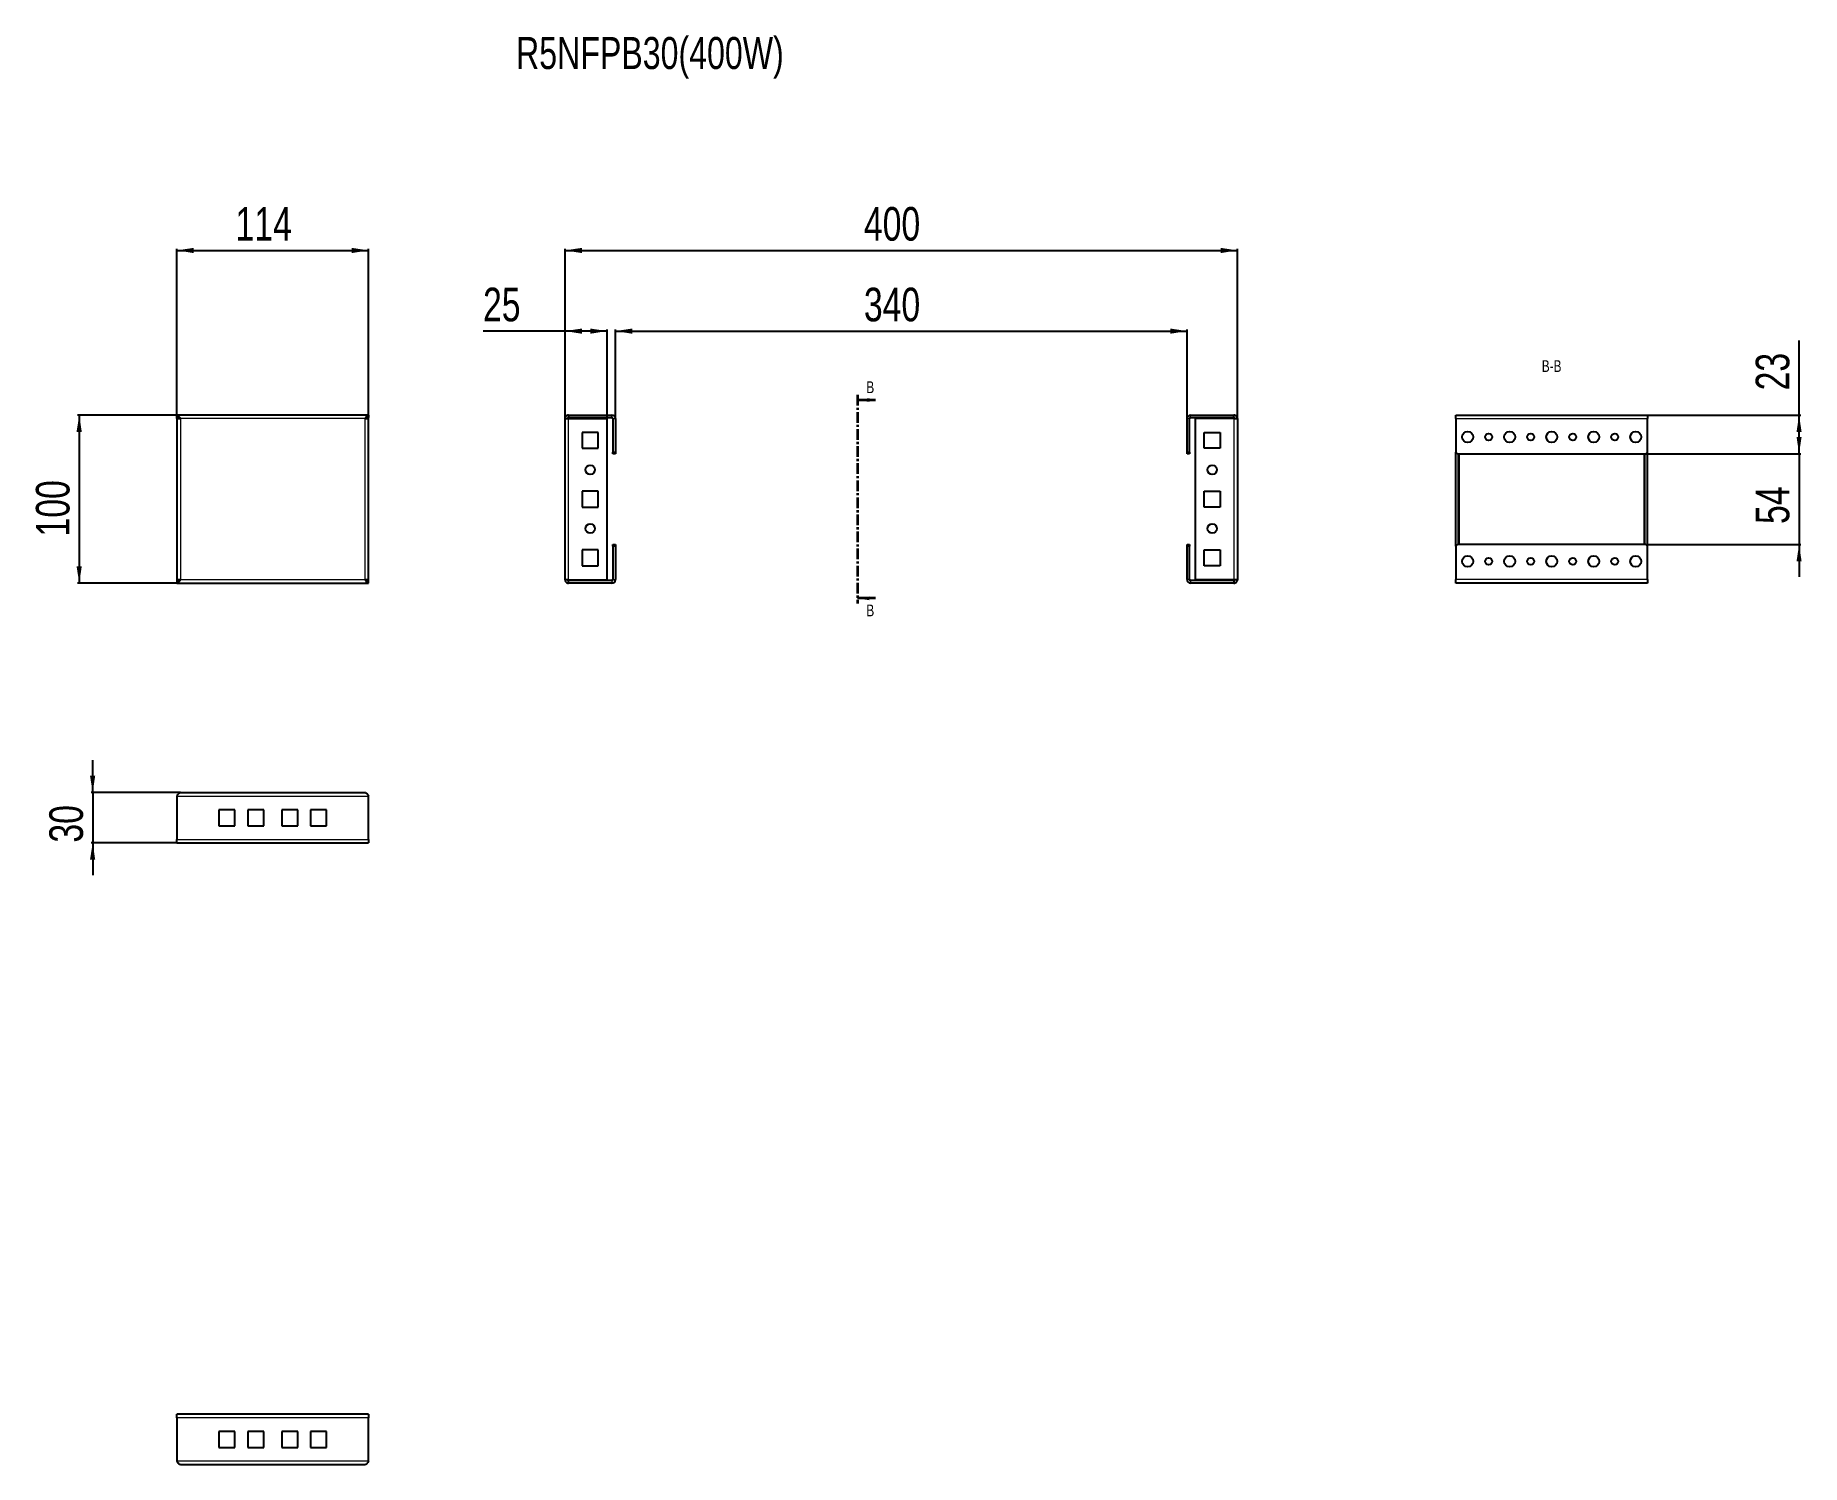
# Model space of a CAD drawing. Header units: millimetres. Extents: x 36 to 1087, y -292 to 559.
import ezdxf

# ---------------------------------------------------------------- set-up
doc = ezdxf.new("R2010")
doc.units = ezdxf.units.MM
doc.linetypes.add('CENTER', pattern=[10.16, 6.35, -1.27, 1.27, -1.27])
doc.layers.add('FORMAT', color=7, linetype='Continuous')
doc.styles.add('SLDTEXTSTYLE0', font='TXT', dxfattribs={"width": 0.75})
doc.dimstyles.new('SLDDIMSTYLE0', dxfattribs={"dimtxt": 20, "dimasz": 10, "dimexe": 0, "dimexo": 0.0625, "dimgap": 5, "dimtad": 2, "dimdec": 1, "dimrnd": 1e-09, "dimzin": 12, "dimdsep": 46, "dimtxsty": 'SLDTEXTSTYLE0', "dimsah": 1, "dimcen": 0.09, "dimadec": 0, "dimazin": 3, "dimtfac": 1, "dimtofl": 0, "dimtmove": 0, "dimatfit": 3, "dimfxl": 0, "dimfrac": 2, "dimtolj": 1, "dimtzin": 12, "dimarcsym": 0})
doc.dimstyles.new('SLDDIMSTYLE1', dxfattribs={"dimtxt": 20, "dimasz": 10, "dimexe": 0, "dimexo": 0.0625, "dimgap": 5, "dimtad": 2, "dimdec": 1, "dimrnd": 1e-09, "dimzin": 12, "dimdsep": 46, "dimtxsty": 'SLDTEXTSTYLE0', "dimsah": 1, "dimcen": 0.09, "dimadec": 0, "dimazin": 3, "dimtfac": 1, "dimtmove": 0, "dimatfit": 0, "dimfxl": 0, "dimfrac": 2, "dimtolj": 1, "dimtzin": 12, "dimarcsym": 0})

# ---------------------------------------------------------------- blocks, each defined once
blk = doc.blocks.new('_D')
at = {"layer": 'FORMAT'}
for p, q in [((120.2, 330.6), (120.2, 431.6)), ((234.2, 330.6), (234.2, 431.6)), ((120.2, 430.6), (234.2, 430.6))]:
    blk.add_line(p, q, dxfattribs=at)
for points in [[(120.2, 430.6), (130.2, 429), (130.2, 432.1)], [(234.2, 430.6), (224.2, 432.1), (224.2, 429)]]:
    blk.add_solid(points, dxfattribs=at)
at = {"layer": 'FORMAT', "insert": (155.1, 456.4), "char_height": 20, "attachment_point": 1, "style": 'SLDTEXTSTYLE0'}
blk.add_mtext('114', dxfattribs=at)
blk = doc.blocks.new('_D_1')
at = {"layer": 'FORMAT'}
for p, q in [((120.2, 332.6), (61.1, 332.6)), ((62.1, 332.6), (62.1, 232.6)), ((120.2, 232.6), (61.1, 232.6))]:
    blk.add_line(p, q, dxfattribs=at)
for points in [[(62.1, 332.6), (60.5, 322.6), (63.6, 322.6)], [(62.1, 232.6), (63.6, 242.6), (60.5, 242.6)]]:
    blk.add_solid(points, dxfattribs=at)
at = {"layer": 'FORMAT', "insert": (36.3, 260.4), "char_height": 20, "attachment_point": 1, "rotation": 90, "style": 'SLDTEXTSTYLE0'}
blk.add_mtext('100', dxfattribs=at)
blk = doc.blocks.new('_D_2')
at = {"layer": 'FORMAT'}
for p, q in [((351.1, 330.5), (351.1, 431.6)), ((751.1, 330.5), (751.1, 431.6)), ((351.1, 430.6), (751.1, 430.6))]:
    blk.add_line(p, q, dxfattribs=at)
for points in [[(351.1, 430.6), (361.1, 429), (361.1, 432.1)], [(751.1, 430.6), (741.1, 432.1), (741.1, 429)]]:
    blk.add_solid(points, dxfattribs=at)
at = {"layer": 'FORMAT', "insert": (528.9, 456.4), "char_height": 20, "attachment_point": 1, "style": 'SLDTEXTSTYLE0'}
blk.add_mtext('400', dxfattribs=at)
blk = doc.blocks.new('_D_3')
at = {"layer": 'FORMAT'}
for p, q in [((381.1, 330.5), (381.1, 383.6)), ((381.1, 382.6), (721.1, 382.6)), ((721.1, 330.5), (721.1, 383.6))]:
    blk.add_line(p, q, dxfattribs=at)
for points in [[(381.1, 382.6), (391.1, 381), (391.1, 384.1)], [(721.1, 382.6), (711.1, 384.1), (711.1, 381)]]:
    blk.add_solid(points, dxfattribs=at)
at = {"layer": 'FORMAT', "insert": (528.9, 408.4), "char_height": 20, "attachment_point": 1, "style": 'SLDTEXTSTYLE0'}
blk.add_mtext('340', dxfattribs=at)
blk = doc.blocks.new('_D_4')
at = {"layer": 'FORMAT'}
for p, q in [((351.1, 382.6), (302.3, 382.6)), ((351.1, 330.5), (351.1, 383.6)), ((376.1, 382.6), (351.1, 382.6)), ((376.1, 330.6), (376.1, 383.6))]:
    blk.add_line(p, q, dxfattribs=at)
for points in [[(351.1, 382.6), (361.1, 381), (361.1, 384.1)], [(376.1, 382.6), (366.1, 384.1), (366.1, 381)]]:
    blk.add_solid(points, dxfattribs=at)
at = {"layer": 'FORMAT', "insert": (302.3, 408.4), "char_height": 20, "attachment_point": 1, "style": 'SLDTEXTSTYLE0'}
blk.add_mtext('25', dxfattribs=at)
blk = doc.blocks.new('_D_5')
at = {"layer": 'FORMAT'}
for p, q in [((70.1, 108), (70.1, 127.3)), ((122.3, 108), (69.1, 108)), ((70.1, 108), (70.1, 78)), ((120.2, 78), (69.1, 78)), ((70.1, 78), (70.1, 58.8))]:
    blk.add_line(p, q, dxfattribs=at)
for points in [[(70.1, 108), (71.6, 118), (68.5, 118)], [(70.1, 78), (68.5, 68), (71.6, 68)]]:
    blk.add_solid(points, dxfattribs=at)
at = {"layer": 'FORMAT', "insert": (44.3, 78.2), "char_height": 20, "attachment_point": 1, "rotation": 90, "style": 'SLDTEXTSTYLE0'}
blk.add_mtext('30', dxfattribs=at)
blk = doc.blocks.new('_D_6')
at = {"layer": 'FORMAT'}
for p, q in [((1085.2, 309.6), (1085.2, 328.8)), ((994, 309.6), (1086.2, 309.6)), ((1085.2, 309.6), (1085.2, 255.6)), ((994, 255.6), (1086.2, 255.6)), ((1085.2, 255.6), (1085.2, 236.3))]:
    blk.add_line(p, q, dxfattribs=at)
for points in [[(1085.2, 309.6), (1086.7, 319.6), (1083.7, 319.6)], [(1085.2, 255.6), (1083.7, 245.6), (1086.7, 245.6)]]:
    blk.add_solid(points, dxfattribs=at)
at = {"layer": 'FORMAT', "insert": (1059.4, 267.8), "char_height": 20, "attachment_point": 1, "rotation": 90, "style": 'SLDTEXTSTYLE0'}
blk.add_mtext('54', dxfattribs=at)
blk = doc.blocks.new('_D_7')
at = {"layer": 'FORMAT'}
for p, q in [((1085.2, 332.6), (1085.2, 376.9)), ((995, 332.6), (1086.2, 332.6)), ((1085.2, 309.6), (1085.2, 332.6)), ((994, 309.6), (1086.2, 309.6))]:
    blk.add_line(p, q, dxfattribs=at)
for points in [[(1085.2, 332.6), (1083.7, 322.6), (1086.7, 322.6)], [(1085.2, 309.6), (1086.7, 319.6), (1083.7, 319.6)]]:
    blk.add_solid(points, dxfattribs=at)
at = {"layer": 'FORMAT', "insert": (1059.4, 347.3), "char_height": 20, "attachment_point": 1, "rotation": 90, "style": 'SLDTEXTSTYLE0'}
blk.add_mtext('23', dxfattribs=at)

msp = doc.modelspace()

# ---------------------------------------------------------------- linework, layer by layer
at = {"color": 7, "linetype": 'CENTER', "lineweight": 35}
msp.add_line((525.05, 344.57), (525.05, 220.56), dxfattribs=at)
at = {"color": 7, "linetype": 'Continuous', "lineweight": 35}
for p, q in [((535.69, 341.57), (525.05, 341.57)), ((535.69, 223.56), (525.05, 223.56))]:
    msp.add_line(p, q, dxfattribs=at)
at = {"color": 7, "linetype": 'Continuous', "lineweight": 25}
for p, q in [((234.22, 332.57), (120.22, 332.57)), ((120.22, 331.07), (120.22, 332.57)), ((120.22, 331.07), (120.22, 330.57)), ((120.22, 330.57), (120.22, 234.57)), ((120.22, 330.57), (121.72, 330.57)), ((234.22, 330.57), (232.72, 330.57)), ((234.22, 332.57), (234.22, 331.07)), ((234.22, 330.57), (234.22, 331.07)), ((234.22, 234.57), (234.22, 330.57)), ((351.09, 234.67), (351.09, 330.47)), ((353.19, 332.57), (353.19, 331.07)), ((353.19, 332.57), (378.99, 332.57)), ((353.19, 331.07), (378.99, 331.07)), ((353.19, 330.57), (376.09, 330.57)), ((376.09, 234.57), (376.09, 330.57)), ((379.59, 330.47), (379.59, 310.57)), ((381.09, 330.47), (381.09, 310.57)), ((721.09, 310.57), (721.09, 330.47)), ((722.59, 310.57), (722.59, 330.47)), ((723.19, 332.57), (748.99, 332.57)), ((723.19, 331.07), (748.99, 331.07)), ((726.09, 234.57), (726.09, 330.57)), ((748.99, 330.57), (726.09, 330.57)), ((748.99, 331.07), (748.99, 332.57)), ((751.09, 330.47), (751.09, 234.67)), ((881.04, 332.57), (995.04, 332.57)), ((881.04, 330.47), (881.04, 332.57)), ((881.04, 330.47), (881.04, 310.57)), ((995.04, 332.57), (995.04, 330.47)), ((995.04, 310.57), (995.04, 330.47)), ((361.34, 322.32), (361.34, 312.82)), ((370.84, 322.32), (361.34, 322.32)), ((370.84, 312.82), (370.84, 322.32)), ((731.34, 322.32), (740.84, 322.32)), ((731.34, 312.82), (731.34, 322.32)), ((740.84, 322.32), (740.84, 312.82)), ((361.34, 312.82), (370.84, 312.82)), ((379.59, 310.57), (381.09, 310.57)), ((379.59, 309.57), (379.59, 310.57)), ((381.09, 309.57), (379.59, 309.57)), ((381.09, 310.57), (381.09, 309.57)), ((721.09, 310.57), (722.59, 310.57)), ((721.09, 309.57), (721.09, 310.57)), ((722.59, 309.57), (721.09, 309.57)), ((722.59, 310.57), (722.59, 309.57)), ((740.84, 312.82), (731.34, 312.82)), ((881.04, 310.57), (882.04, 309.57)), ((881.04, 254.57), (881.04, 310.57)), ((882.04, 309.57), (994.04, 309.57)), ((882.54, 255.57), (882.54, 309.57)), ((993.54, 255.57), (993.54, 309.57)), ((994.04, 309.57), (995.04, 310.57)), ((995.04, 254.57), (995.04, 310.57)), ((361.34, 287.32), (361.34, 277.82)), ((370.84, 287.32), (361.34, 287.32)), ((370.84, 277.82), (370.84, 287.32)), ((731.34, 287.32), (740.84, 287.32)), ((731.34, 277.82), (731.34, 287.32)), ((740.84, 287.32), (740.84, 277.82)), ((361.34, 277.82), (370.84, 277.82)), ((740.84, 277.82), (731.34, 277.82)), ((370.84, 252.32), (361.34, 252.32)), ((361.34, 252.32), (361.34, 242.82)), ((370.84, 242.82), (370.84, 252.32)), ((379.59, 254.57), (379.59, 255.57)), ((379.59, 255.57), (381.09, 255.57)), ((379.59, 254.57), (379.59, 234.67)), ((381.09, 254.57), (379.59, 254.57)), ((381.09, 255.57), (381.09, 254.57)), ((381.09, 254.57), (381.09, 234.67)), ((721.09, 255.57), (722.59, 255.57)), ((721.09, 254.57), (721.09, 255.57)), ((721.09, 234.67), (721.09, 254.57)), ((722.59, 254.57), (721.09, 254.57)), ((722.59, 255.57), (722.59, 254.57)), ((722.59, 234.67), (722.59, 254.57)), ((731.34, 252.32), (740.84, 252.32)), ((731.34, 242.82), (731.34, 252.32)), ((740.84, 252.32), (740.84, 242.82)), ((882.04, 255.57), (881.04, 254.57)), ((881.04, 254.57), (881.04, 234.67)), ((994.04, 255.57), (882.04, 255.57)), ((995.04, 254.57), (994.04, 255.57)), ((995.04, 234.67), (995.04, 254.57)), ((361.34, 242.82), (370.84, 242.82)), ((740.84, 242.82), (731.34, 242.82)), ((121.72, 234.57), (120.22, 234.57)), ((120.22, 234.57), (120.22, 234.07)), ((120.22, 234.07), (120.22, 232.57)), ((120.22, 232.57), (234.22, 232.57)), ((232.72, 234.57), (234.22, 234.57)), ((234.22, 234.07), (234.22, 234.57)), ((234.22, 232.57), (234.22, 234.07)), ((353.19, 234.57), (376.09, 234.57)), ((353.19, 232.57), (353.19, 234.07)), ((378.99, 234.07), (353.19, 234.07)), ((378.99, 232.57), (353.19, 232.57)), ((748.99, 234.07), (723.19, 234.07)), ((748.99, 232.57), (723.19, 232.57)), ((748.99, 234.57), (726.09, 234.57)), ((748.99, 234.07), (748.99, 232.57)), ((881.04, 232.57), (881.04, 234.67)), ((995.04, 232.57), (881.04, 232.57)), ((995.04, 234.67), (995.04, 232.57)), ((120.22, 105.92), (120.22, 80.12)), ((122.32, 108.02), (232.12, 108.02)), ((234.22, 80.12), (234.22, 105.92)), ((145.22, 97.77), (145.22, 88.27)), ((154.72, 97.77), (145.22, 97.77)), ((154.72, 88.27), (154.72, 97.77)), ((162.37, 97.77), (162.37, 88.27)), ((171.87, 97.77), (162.37, 97.77)), ((171.87, 88.27), (171.87, 97.77)), ((182.57, 97.77), (182.57, 88.27)), ((192.07, 97.77), (182.57, 97.77)), ((192.07, 88.27), (192.07, 97.77)), ((199.72, 97.77), (199.72, 88.27)), ((209.22, 97.77), (199.72, 97.77)), ((209.22, 88.27), (209.22, 97.77)), ((145.22, 88.27), (154.72, 88.27)), ((162.37, 88.27), (171.87, 88.27)), ((182.57, 88.27), (192.07, 88.27)), ((199.72, 88.27), (209.22, 88.27)), ((120.22, 78.02), (120.22, 80.12)), ((120.22, 78.02), (234.22, 78.02)), ((234.22, 80.12), (234.22, 78.02)), ((234.22, -261.98), (120.22, -261.98)), ((120.22, -264.08), (120.22, -261.98)), ((234.22, -261.98), (234.22, -264.08)), ((120.22, -264.08), (120.22, -289.88)), ((154.72, -272.23), (145.22, -272.23)), ((145.22, -272.23), (145.22, -281.73)), ((154.72, -281.73), (154.72, -272.23)), ((171.87, -272.23), (162.37, -272.23)), ((162.37, -272.23), (162.37, -281.73)), ((171.87, -281.73), (171.87, -272.23)), ((192.07, -272.23), (182.57, -272.23)), ((182.57, -272.23), (182.57, -281.73)), ((192.07, -281.73), (192.07, -272.23)), ((209.22, -272.23), (199.72, -272.23)), ((199.72, -272.23), (199.72, -281.73)), ((209.22, -281.73), (209.22, -272.23)), ((234.22, -289.88), (234.22, -264.08)), ((145.22, -281.73), (154.72, -281.73)), ((162.37, -281.73), (171.87, -281.73)), ((182.57, -281.73), (192.07, -281.73)), ((199.72, -281.73), (209.22, -281.73)), ((232.12, -291.98), (122.32, -291.98))]:
    msp.add_line(p, q, dxfattribs=at)
at = {"color": 8, "linetype": 'Continuous', "lineweight": 18}
for p, q in [((232.12, 330.47), (122.32, 330.47)), ((122.32, 330.47), (122.32, 234.67)), ((232.12, 234.67), (232.12, 330.47)), ((353.19, 234.57), (353.19, 330.57)), ((378.99, 331.07), (378.99, 332.57)), ((379.59, 330.47), (381.09, 330.47)), ((722.59, 330.47), (721.09, 330.47)), ((723.19, 331.07), (723.19, 332.57)), ((748.99, 330.57), (748.99, 234.57)), ((881.04, 330.47), (995.04, 330.47)), ((883.14, 255.57), (883.14, 309.57)), ((992.94, 309.57), (992.94, 255.57)), ((122.32, 234.67), (232.12, 234.67)), ((378.99, 234.07), (378.99, 232.57)), ((379.59, 234.67), (381.09, 234.67)), ((722.59, 234.67), (721.09, 234.67)), ((723.19, 234.07), (723.19, 232.57)), ((995.04, 234.67), (881.04, 234.67)), ((120.22, 105.92), (234.22, 105.92)), ((120.22, 80.12), (234.22, 80.12)), ((234.22, -264.08), (120.22, -264.08)), ((234.22, -289.88), (120.22, -289.88))]:
    msp.add_line(p, q, dxfattribs=at)
at = {"color": 7, "linetype": 'Continuous', "lineweight": 25}
for centre, radius in [((888.04, 319.57), 3.25), ((900.54, 319.57), 2.1), ((913.04, 319.57), 3.25), ((925.54, 319.57), 2.1), ((938.04, 319.57), 3.25), ((950.54, 319.57), 2.1), ((963.04, 319.57), 3.25), ((975.54, 319.57), 2.1), ((988.04, 319.57), 3.25), ((366.09, 300.07), 2.75), ((736.09, 300.07), 2.75), ((366.09, 265.07), 2.75), ((736.09, 265.07), 2.75), ((888.04, 245.57), 3.25), ((900.54, 245.57), 2.1), ((913.04, 245.57), 3.25), ((925.54, 245.57), 2.1), ((938.04, 245.57), 3.25), ((950.54, 245.57), 2.1), ((963.04, 245.57), 3.25), ((975.54, 245.57), 2.1), ((988.04, 245.57), 3.25)]:
    msp.add_circle(centre, radius, dxfattribs=at)
for centre, radius, start, end in [((378.99, 330.47), 2.1, 0, 90), ((378.99, 330.47), 0.6, 0, 90), ((723.19, 330.47), 2.1, 90, 180), ((723.19, 330.47), 0.6, 90, 180), ((378.99, 234.67), 2.1, 270, 0), ((378.99, 234.67), 0.6, 270, 0), ((723.19, 234.67), 2.1, 180, 270), ((723.19, 234.67), 0.6, 180, 270)]:
    msp.add_arc(centre, radius, start, end, dxfattribs=at)
for points, knots in [([(122.32, 330.47), (122.14, 330.75), (121.78, 331.31), (121.25, 332.01), (120.73, 332.48), (120.38, 332.54), (120.22, 332.57)], [0, 0, 0, 0, 0.2547527, 0.5096447, 0.7645377, 1, 1, 1, 1]), ([(122.32, 330.47), (122.14, 330.55), (121.77, 330.71), (121.08, 330.98), (120.56, 331.03), (120.22, 331.07)], [0, 0, 0, 0, 0.2598775, 0.5197391, 1, 1, 1, 1]), ([(751.09, 330.47), (751.06, 330.75), (750.99, 331.31), (750.49, 332.01), (749.79, 332.48), (749.25, 332.54), (748.99, 332.57)], [0, 0, 0, 0, 0.2547527, 0.5096447, 0.7645377, 1, 1, 1, 1]), ([(749.59, 330.47), (749.58, 330.55), (749.56, 330.71), (749.37, 330.98), (749.14, 331.03), (748.99, 331.07)], [0, 0, 0, 0, 0.2598775, 0.5197391, 1, 1, 1, 1]), ([(232.12, 108.02), (232.3, 107.99), (232.65, 107.92), (233.19, 107.42), (233.71, 106.72), (234.06, 106.18), (234.22, 105.92)], [0, 0, 0, 0, 0.2547527, 0.5096447, 0.7645377, 1, 1, 1, 1]), ([(122.32, -291.98), (122.14, -291.95), (121.78, -291.88), (121.25, -291.38), (120.73, -290.68), (120.38, -290.14), (120.22, -289.88)], [0, 0, 0, 0, 0.2547527, 0.5096447, 0.7645377, 1, 1, 1, 1])]:
    msp.add_open_spline(points, degree=3, knots=knots, dxfattribs=at)
for points in [[(120.22, 330.57), (120.25, 330.56), (120.31, 330.54), (120.8, 330.52), (121.49, 330.49), (122.04, 330.47), (122.32, 330.47)], [(234.22, 332.57), (234.04, 332.53), (233.69, 332.47), (233.17, 331.99), (232.64, 331.29), (232.29, 330.74), (232.12, 330.47)], [(234.22, 331.07), (233.87, 331.03), (233.17, 330.95), (232.47, 330.63), (232.12, 330.47)], [(232.12, 330.47), (232.39, 330.47), (232.95, 330.49), (233.64, 330.52), (234.13, 330.54), (234.19, 330.56), (234.22, 330.57)], [(353.19, 332.57), (352.92, 332.53), (352.37, 332.47), (351.67, 331.99), (351.19, 331.29), (351.12, 330.74), (351.09, 330.47)], [(351.09, 330.47), (351.12, 330.47), (351.19, 330.49), (351.67, 330.52), (352.37, 330.54), (352.92, 330.56), (353.19, 330.57)], [(353.19, 331.07), (353.03, 331.03), (352.7, 330.95), (352.63, 330.63), (352.59, 330.47)], [(748.99, 330.57), (749.27, 330.56), (749.82, 330.54), (750.51, 330.52), (751, 330.49), (751.06, 330.47), (751.09, 330.47)], [(120.22, 234.07), (120.57, 234.1), (121.27, 234.18), (121.97, 234.5), (122.32, 234.67)], [(120.22, 232.57), (120.39, 232.6), (120.74, 232.66), (121.27, 233.15), (121.79, 233.84), (122.14, 234.39), (122.32, 234.67)], [(122.32, 234.67), (122.04, 234.66), (121.49, 234.64), (120.8, 234.62), (120.31, 234.59), (120.25, 234.57), (120.22, 234.57)], [(232.12, 234.67), (232.29, 234.39), (232.64, 233.84), (233.17, 233.15), (233.69, 232.66), (234.04, 232.6), (234.22, 232.57)], [(232.12, 234.67), (232.47, 234.5), (233.17, 234.18), (233.87, 234.1), (234.22, 234.07)], [(234.22, 234.57), (234.19, 234.57), (234.13, 234.59), (233.64, 234.62), (232.95, 234.64), (232.39, 234.66), (232.12, 234.67)], [(353.19, 234.57), (352.92, 234.57), (352.37, 234.59), (351.67, 234.62), (351.19, 234.64), (351.12, 234.66), (351.09, 234.67)], [(351.09, 234.67), (351.12, 234.39), (351.19, 233.84), (351.67, 233.15), (352.37, 232.66), (352.92, 232.6), (353.19, 232.57)], [(352.59, 234.67), (352.63, 234.5), (352.7, 234.18), (353.03, 234.1), (353.19, 234.07)], [(751.09, 234.67), (751.06, 234.66), (751, 234.64), (750.51, 234.62), (749.82, 234.59), (749.27, 234.57), (748.99, 234.57)], [(748.99, 234.07), (749.15, 234.1), (749.48, 234.18), (749.55, 234.5), (749.59, 234.67)], [(748.99, 232.57), (749.27, 232.6), (749.82, 232.66), (750.51, 233.15), (751, 233.84), (751.06, 234.39), (751.09, 234.67)], [(120.22, 105.92), (120.39, 106.19), (120.74, 106.75), (121.27, 107.44), (121.79, 107.92), (122.14, 107.99), (122.32, 108.02)], [(234.22, -289.88), (234.04, -290.16), (233.69, -290.71), (233.17, -291.4), (232.64, -291.89), (232.29, -291.95), (232.12, -291.98)]]:
    msp.add_open_spline(points, degree=3, dxfattribs=at)
at = {"color": 7, "linetype": 'Continuous', "lineweight": 35}
for points in [[(525.05, 341.57), (532.05, 340.45), (532.05, 342.69)], [(525.05, 223.56), (532.05, 222.44), (532.05, 224.68)]]:
    msp.add_solid(points, dxfattribs=at)

# ---------------------------------------------------------------- texts
at = {"color": 7, "linetype": 'Continuous', "char_height": 7, "attachment_point": 1, "style": 'SLDTEXTSTYLE0'}
for insert in [(530.35, 352.67), (530.35, 219.86)]:
    msp.add_mtext('B', dxfattribs=dict(at, insert=insert))
at = {"layer": 'FORMAT', "style": 'SLDTEXTSTYLE0'}
for s, insert, char_height, attachment_point in [('R5NFPB30(400W)', (321.94, 557.57), 19.05, 1), ('B-B', (937.99, 365.26), 7, 2)]:
    msp.add_mtext(s, dxfattribs=dict(at, insert=insert, char_height=char_height, attachment_point=attachment_point))

# ---------------------------------------------------------------- dimensions: what is measured, and where the dimension line sits
at = {"layer": 'FORMAT'}
for base, p1, p2, picture, middle in [((234.22, 430.57), (120.22, 330.57), (234.22, 330.57), '_D', (177.22, 430.57)), ((751.09, 430.57), (351.09, 330.47), (751.09, 330.47), '_D_2', (551.09, 430.57)), ((351.09, 382.57), (376.09, 330.57), (351.09, 330.47), '_D_4', (317.09, 382.57))]:
    dim = msp.add_linear_dim(base=base, p1=p1, p2=p2, dimstyle='SLDDIMSTYLE0', dxfattribs=at)
    dim.commit()
    dim.dimension.update_dxf_attribs({"geometry": picture, "text_midpoint": middle, "dimtype": 160})
for base, p1, p2, angle, dimstyle, picture, middle in [((721.09, 382.57), (381.09, 330.47), (721.09, 330.47), 0, 'SLDDIMSTYLE0', '_D_3', (551.09, 382.57)), ((1085.2, 332.57), (994.04, 309.57), (995.04, 332.57), 90, 'SLDDIMSTYLE0', '_D_7', (1085.2, 362.11)), ((62.05, 232.57), (120.22, 332.57), (120.22, 232.57), 90, 'SLDDIMSTYLE0', '_D_1', (62.05, 282.57)), ((1085.2, 255.57), (994.04, 309.57), (994.04, 255.57), 90, 'SLDDIMSTYLE1', '_D_6', (1085.2, 282.57)), ((70.05, 78.02), (122.32, 108.02), (120.22, 78.02), 90, 'SLDDIMSTYLE1', '_D_5', (70.05, 93.02))]:
    dim = msp.add_linear_dim(base=base, p1=p1, p2=p2, angle=angle, dimstyle=dimstyle, dxfattribs=at)
    dim.commit()
    dim.dimension.update_dxf_attribs({"geometry": picture, "text_midpoint": middle, "dimtype": 160})

doc.saveas('drawing.dxf')
